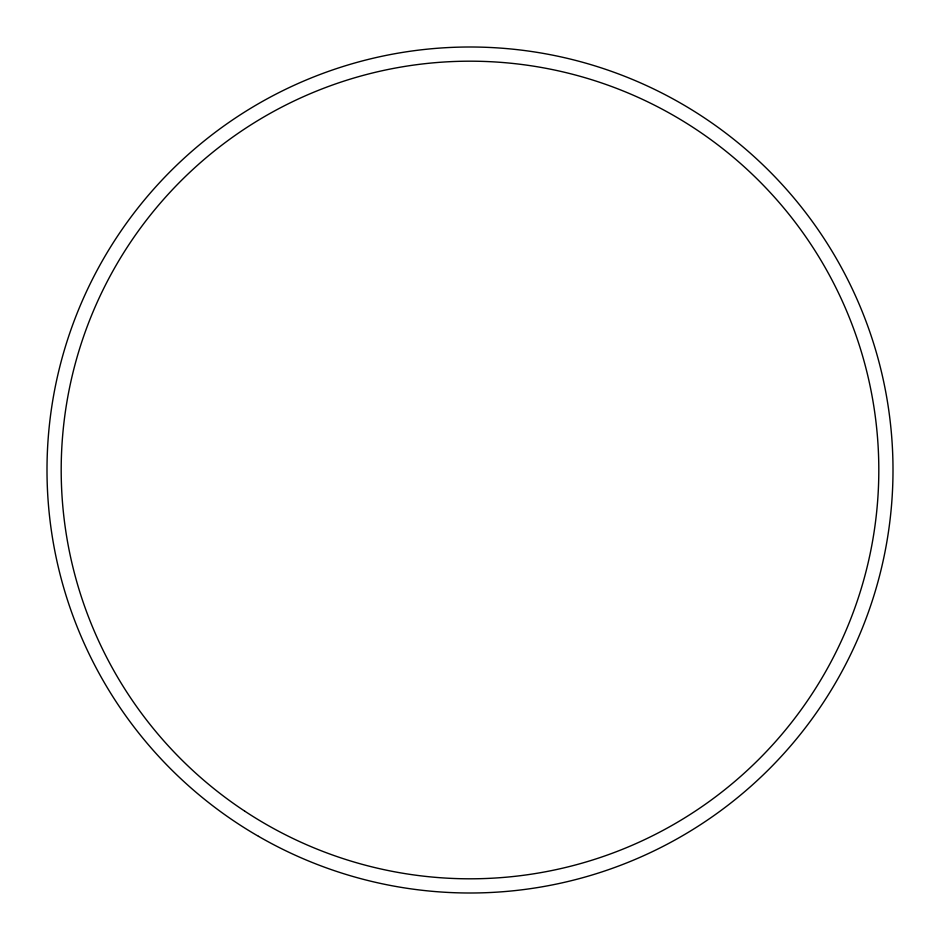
<?xml version="1.0" encoding="UTF-8"?>
<svg xmlns="http://www.w3.org/2000/svg" width="940" height="940" viewBox="0 0 940 940"><rect width="100%" height="100%" fill="white"/><g stroke="black" fill="none" stroke-linecap="round" stroke-linejoin="round"><path stroke-width="1.41" d="M258.5 836.33A423 423 0 0 0 893 470A423 423 0 0 0 258.5 103.67A423 423 0 0 0 258.5 836.33M244.623 811.067A408.806 408.806 0 0 0 878.066 494.64A408.806 408.806 0 0 0 287.311 104.281A408.806 408.806 0 0 0 244.623 811.067"/></g></svg>
